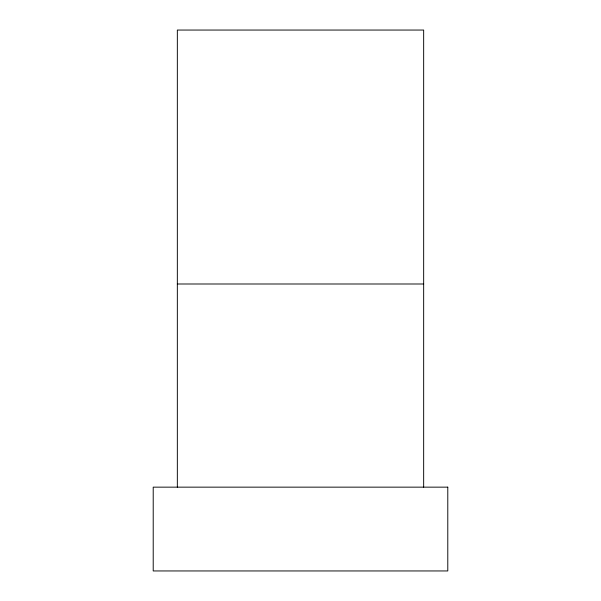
<?xml version="1.0" encoding="UTF-8"?>
<svg xmlns="http://www.w3.org/2000/svg" width="601" height="601" viewBox="0 0 601 601"><rect width="100%" height="100%" fill="white"/><g stroke="black" fill="none" stroke-linecap="round" stroke-linejoin="round"><path stroke-width="0.9" d="M177.34 283.995L423.66 283.995M423.66 487.148L423.66 30.05L177.34 30.05L177.34 487.148M447.79 487.148L153.21 487.148L153.21 570.95L447.79 570.95L447.79 487.148"/></g></svg>
